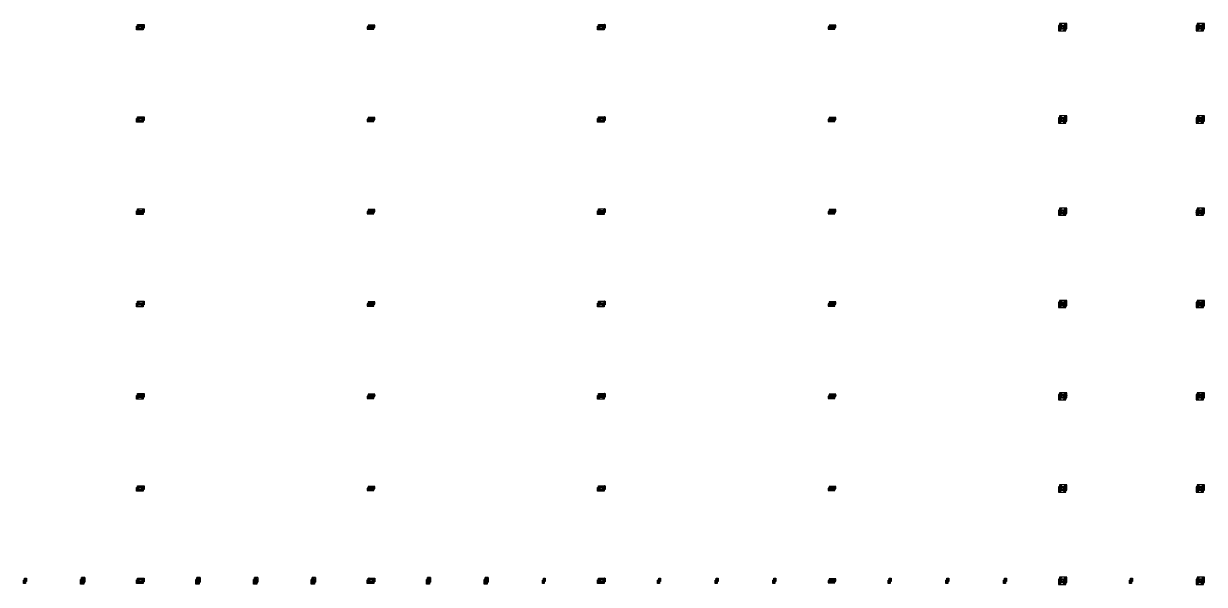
# Model space of a CAD drawing. Header units: feet. Extents: x -99009 to 3252343, y -11094690 to 9035152.
# Drawn here: x 3124311 to 3252343, y -3031960 to -2971187 of the extents above; entities that cross this region are included whole.
import ezdxf

# ---------------------------------------------------------------- set-up
doc = ezdxf.new("R2010")
doc.units = ezdxf.units.FT
doc.linetypes.add('CENTER', pattern=[2, 1.25, -0.25, 0.25, -0.25])
doc.layers.add('PEB COL', color=5, linetype='Continuous')

# ---------------------------------------------------------------- blocks, each defined once
blk = doc.blocks.new('24')
h = blk.add_hatch(color=7)
h.dxf.hatch_style = 1
edge = h.paths.add_edge_path()
edge.add_ellipse((0, 0), major_axis=(15, 0), ratio=1, start_angle=0, end_angle=360)
at = {"color": 1}
for p, q in [((-30, 0), (30, 0)), ((0, 30), (0, -30))]:
    blk.add_line(p, q, dxfattribs=at)
at = {"color": 7}
blk.add_circle((0, 0), 15, dxfattribs=at)
blk = doc.blocks.new('zw$CD60')
at = {"color": 1}
for p, rotation in [((-50, 50), 270), ((50, -50), 90.00000000000001)]:
    blk.add_blockref('24', p, dxfattribs=dict(at, rotation=rotation))
at = {"color": 1, "xscale": -1}
for p, rotation in [((50, 50), 89.99999999999982), ((-50, -50), 270)]:
    blk.add_blockref('24', p, dxfattribs=dict(at, rotation=rotation))
blk = doc.blocks.new('WEDFWEFWEFEWFWE')
at = {"color": 1}
blk.add_lwpolyline([(1053661, 482084), (1053661, 482804), (1053911, 482804), (1053911, 482084)], close=True, dxfattribs=at)
at = {"color": 3}
blk.add_lwpolyline([(1053661, 482184), (1053911, 482184), (1053911, 482194), (1053789, 482194), (1053789, 482694), (1053911, 482694), (1053911, 482704), (1053661, 482704), (1053661, 482694), (1053784, 482694), (1053784, 482194), (1053661, 482194)], close=True, dxfattribs=at)
at = {"color": 4}
for points in [[(1053784, 482704), (1053789, 482704), (1053789, 482804), (1053784, 482804)], [(1053784, 482184), (1053789, 482184), (1053789, 482084), (1053784, 482084)]]:
    blk.add_lwpolyline(points, close=True, dxfattribs=at)
at = {"color": 1, "rotation": 180}
blk.add_blockref('zw$CD60', (1053786, 482704), dxfattribs=at)
at = {"color": 1, "xscale": -1}
blk.add_blockref('zw$CD60', (1053786, 482184), dxfattribs=at)
blk = doc.blocks.new('FC1624E')
at = {"color": 1}
blk.add_lwpolyline([(1043586, 507084), (1043586, 507804), (1043986, 507804), (1043986, 507084)], close=True, dxfattribs=at)
at = {"color": 4}
for points in [[(1043649, 507704), (1043586, 507704), (1043586, 507694), (1043649, 507694)], [(1043649, 507184), (1043586, 507184), (1043586, 507194), (1043649, 507194)], [(1043784, 507704), (1043789, 507704), (1043789, 507804), (1043784, 507804)], [(1043784, 507184), (1043789, 507184), (1043789, 507084), (1043784, 507084)], [(1043924, 507704), (1043986, 507704), (1043986, 507694), (1043924, 507694)], [(1043924, 507184), (1043986, 507184), (1043986, 507194), (1043924, 507194)]]:
    blk.add_lwpolyline(points, close=True, dxfattribs=at)
at = {"color": 3}
blk.add_lwpolyline([(1043649, 507184), (1043924, 507184), (1043924, 507194), (1043789, 507194), (1043789, 507694), (1043924, 507694), (1043924, 507704), (1043649, 507704), (1043649, 507694), (1043784, 507694), (1043784, 507194), (1043649, 507194)], close=True, dxfattribs=at)
at = {"color": 1, "xscale": -1, "rotation": 180}
for p in [(1043686, 507704), (1043886, 507704)]:
    blk.add_blockref('zw$CD60', p, dxfattribs=at)
at = {"color": 1}
for p in [(1043686, 507184), (1043886, 507184)]:
    blk.add_blockref('zw$CD60', p, dxfattribs=at)
blk = doc.blocks.new('m30ab')
at = {"color": 7}
for p, q in [((-111, 75), (-39, 75)), ((-100, 101), (-49, 50)), ((-49, 101), (-100, 50)), ((-75, 111), (-75, 39)), ((39, 75), (111, 75)), ((50, 101), (101, 50)), ((101, 101), (50, 50)), ((75, 111), (75, 39)), ((-111, -75), (-39, -75)), ((-100, -49), (-49, -100)), ((-49, -49), (-100, -100)), ((-75, -39), (-75, -111)), ((39, -75), (111, -75)), ((50, -49), (101, -100)), ((101, -49), (50, -100)), ((75, -39), (75, -111))]:
    blk.add_line(p, q, dxfattribs=at)
for centre in [(-75, 75), (75, 75), (-75, -75), (75, -75)]:
    blk.add_circle(centre, 18, dxfattribs=at)
blk = doc.blocks.new('FC1630F')
at = {"color": 1}
blk.add_lwpolyline([(1043501, 657045), (1043501, 657843), (1044071, 657843), (1044071, 657045)], close=True, dxfattribs=at)
at = {"color": 4}
for points in [[(1043599, 657694), (1043501, 657694), (1043501, 657708), (1043599, 657708)], [(1043599, 657194), (1043501, 657194), (1043501, 657180), (1043599, 657180)], [(1043789, 657708), (1043789, 657843), (1043783, 657843), (1043783, 657708)], [(1043789, 657180), (1043789, 657045), (1043783, 657045), (1043783, 657180)], [(1043974, 657694), (1044071, 657694), (1044071, 657708), (1043974, 657708)], [(1043974, 657194), (1044071, 657194), (1044071, 657180), (1043974, 657180)]]:
    blk.add_lwpolyline(points, close=True, dxfattribs=at)
at = {"color": 3}
blk.add_lwpolyline([(1043599, 657180), (1043974, 657180), (1043974, 657194), (1043789, 657194), (1043789, 657694), (1043974, 657694), (1043974, 657708), (1043599, 657708), (1043599, 657694), (1043783, 657694), (1043783, 657194), (1043599, 657194)], close=True, dxfattribs=at)
at = {"color": 1}
for p, rotation in [((1043636, 657708), 270.0000000000001), ((1043937, 657179), 90.00000000000001)]:
    blk.add_blockref('m30ab', p, dxfattribs=dict(at, rotation=rotation))
at = {"color": 1, "xscale": -1}
for p, rotation in [((1043636, 657179), 270), ((1043937, 657708), 89.99999999999999)]:
    blk.add_blockref('m30ab', p, dxfattribs=dict(at, rotation=rotation))
blk = doc.blocks.new('zw$7752')
h = blk.add_hatch(color=256)
h.dxf.hatch_style = 1
h.paths.add_polyline_path([(26, 126), (13, 126, 0.4142136), (26, 113)])
h.paths.add_polyline_path([(26, 139), (26, 126), (39, 126, 0.4142136)])
h = blk.add_hatch(color=256)
h.dxf.hatch_style = 1
h.paths.add_polyline_path([(26, 26), (13, 26, 0.4142136), (26, 13)])
h.paths.add_polyline_path([(26, 39), (26, 26), (39, 26, 0.4142136)])
h = blk.add_hatch(color=256)
h.dxf.hatch_style = 1
h.paths.add_polyline_path([(126, 126), (113, 126, 0.4142136), (126, 113)])
h.paths.add_polyline_path([(126, 139), (126, 126), (139, 126, 0.4142136)])
h = blk.add_hatch(color=256)
h.dxf.hatch_style = 1
h.paths.add_polyline_path([(126, 26), (113, 26, 0.4142136), (126, 13)])
h.paths.add_polyline_path([(126, 39), (126, 26), (139, 26, 0.4142136)])
at = {"color": 7, "linetype": 'CENTER'}
for p, q in [((0, 126), (52, 126)), ((0, 26), (52, 26)), ((26, 152), (26, 100)), ((26, 52), (26, 0)), ((100, 126), (152, 126)), ((100, 26), (152, 26)), ((126, 152), (126, 100)), ((126, 52), (126, 0))]:
    blk.add_line(p, q, dxfattribs=at)
at = {"color": 7}
for centre in [(26, 126), (26, 26), (126, 126), (126, 26)]:
    blk.add_circle(centre, 13, dxfattribs=at)
for centre in [(26, 126), (26, 26), (126, 126), (126, 26)]:
    blk.add_circle(centre, 13)
blk = doc.blocks.new('BR420G')
at = {"color": 3}
blk.add_lwpolyline([(943611, 476294), (943961, 476294), (943961, 476094), (943611, 476094)], close=True, dxfattribs=at)
at = {"color": 1}
blk.add_lwpolyline([(943629, 476294), (943629, 476094), (943636, 476094), (943636, 476191), (943936, 476191), (943936, 476094), (943943, 476094), (943943, 476294), (943936, 476294), (943936, 476196), (943636, 476196), (943636, 476294)], close=True, dxfattribs=at)
blk.add_blockref('zw$7752', (943710, 476118))
blk = doc.blocks.new('FC1630K')
at = {"color": 1}
blk.add_lwpolyline([(1044071, 664472), (1044071, 665266), (1043501, 665266), (1043501, 664472)], close=True, dxfattribs=at)
at = {"color": 4}
for points in [[(1043636, 665119), (1043501, 665119), (1043501, 665131), (1043636, 665131)], [(1043636, 664619), (1043501, 664619), (1043501, 664607), (1043636, 664607)], [(1043789, 665131), (1043789, 665266), (1043783, 665266), (1043783, 665131)], [(1043789, 664607), (1043789, 664472), (1043783, 664472), (1043783, 664607)], [(1043936, 665119), (1044071, 665119), (1044071, 665131), (1043936, 665131)], [(1043936, 664619), (1044071, 664619), (1044071, 664607), (1043936, 664607)]]:
    blk.add_lwpolyline(points, close=True, dxfattribs=at)
at = {"color": 3}
blk.add_lwpolyline([(1043936, 664607), (1043636, 664607), (1043636, 664619), (1043783, 664619), (1043783, 665119), (1043636, 665119), (1043636, 665131), (1043936, 665131), (1043936, 665119), (1043789, 665119), (1043789, 664619), (1043936, 664619)], close=True, dxfattribs=at)
at = {"color": 1}
for p, rotation in [((1043636, 665131), 270), ((1043937, 664606), 90)]:
    blk.add_blockref('m30ab', p, dxfattribs=dict(at, rotation=rotation))
at = {"color": 1, "xscale": -1}
for p, rotation in [((1043636, 664606), 270), ((1043937, 665131), 90)]:
    blk.add_blockref('m30ab', p, dxfattribs=dict(at, rotation=rotation))
blk = doc.blocks.new('WEFWEDFEWFWEF')
at = {"color": 1}
blk.add_lwpolyline([(1053586, 582082), (1053586, 582806), (1053986, 582806), (1053986, 582082)], close=True, dxfattribs=at)
at = {"color": 4}
for points in [[(1053624, 582694), (1053586, 582694), (1053586, 582706), (1053624, 582706)], [(1053789, 582706), (1053783, 582706), (1053783, 582806), (1053789, 582806)], [(1053949, 582694), (1053986, 582694), (1053986, 582706), (1053949, 582706)], [(1053624, 582194), (1053586, 582194), (1053586, 582182), (1053624, 582182)], [(1053789, 582182), (1053783, 582182), (1053783, 582082), (1053789, 582082)], [(1053949, 582194), (1053986, 582194), (1053986, 582182), (1053949, 582182)]]:
    blk.add_lwpolyline(points, close=True, dxfattribs=at)
at = {"color": 3}
blk.add_lwpolyline([(1053624, 582182), (1053949, 582182), (1053949, 582194), (1053789, 582194), (1053789, 582694), (1053949, 582694), (1053949, 582706), (1053624, 582706), (1053624, 582694), (1053783, 582694), (1053783, 582194), (1053624, 582194)], close=True, dxfattribs=at)
at = {"color": 1, "xscale": -1, "rotation": 180}
for p in [(1053686, 582706), (1053886, 582706)]:
    blk.add_blockref('zw$CD60', p, dxfattribs=at)
at = {"color": 1}
for p in [(1053686, 582182), (1053886, 582182)]:
    blk.add_blockref('zw$CD60', p, dxfattribs=at)
blk = doc.blocks.new('FC1624E2')
at = {"color": 1}
blk.add_lwpolyline([(1053586, 557082), (1053586, 557806), (1053986, 557806), (1053986, 557082)], close=True, dxfattribs=at)
at = {"color": 4}
for points in [[(1053636, 557706), (1053586, 557706), (1053586, 557694), (1053636, 557694)], [(1053636, 557182), (1053586, 557182), (1053586, 557194), (1053636, 557194)], [(1053784, 557706), (1053789, 557706), (1053789, 557806), (1053784, 557806)], [(1053784, 557182), (1053789, 557182), (1053789, 557082), (1053784, 557082)], [(1053936, 557706), (1053986, 557706), (1053986, 557694), (1053936, 557694)], [(1053936, 557182), (1053986, 557182), (1053986, 557194), (1053936, 557194)]]:
    blk.add_lwpolyline(points, close=True, dxfattribs=at)
at = {"color": 3}
blk.add_lwpolyline([(1053636, 557182), (1053936, 557182), (1053936, 557194), (1053789, 557194), (1053789, 557694), (1053936, 557694), (1053936, 557706), (1053636, 557706), (1053636, 557694), (1053784, 557694), (1053784, 557194), (1053636, 557194)], close=True, dxfattribs=at)
at = {"color": 1, "xscale": -1, "rotation": 180}
for p in [(1053686, 557706), (1053886, 557706)]:
    blk.add_blockref('zw$CD60', p, dxfattribs=at)
at = {"color": 1}
for p in [(1053686, 557182), (1053886, 557182)]:
    blk.add_blockref('zw$CD60', p, dxfattribs=at)
blk = doc.blocks.new('PEB COL')
h = blk.add_hatch(color=256)
h.dxf.hatch_style = 1
h.paths.add_polyline_path([(143700, -125410), (143700, -125397, 0.4142136), (143687, -125410)])
h.paths.add_polyline_path([(143713, -125410), (143700, -125410), (143700, -125423, 0.4142136)])
h = blk.add_hatch(color=256)
h.dxf.hatch_style = 1
h.paths.add_polyline_path([(143800, -125410), (143800, -125397, 0.4142136), (143787, -125410)])
h.paths.add_polyline_path([(143813, -125410), (143800, -125410), (143800, -125423, 0.4142136)])
h = blk.add_hatch(color=256)
h.dxf.hatch_style = 1
h.paths.add_polyline_path([(156200, -125410), (156200, -125397, 0.4142136), (156187, -125410)])
h.paths.add_polyline_path([(156213, -125410), (156200, -125410), (156200, -125423, 0.4142136)])
h = blk.add_hatch(color=256)
h.dxf.hatch_style = 1
h.paths.add_polyline_path([(156300, -125410), (156300, -125397, 0.4142136), (156287, -125410)])
h.paths.add_polyline_path([(156313, -125410), (156300, -125410), (156300, -125423, 0.4142136)])
h = blk.add_hatch(color=256)
h.dxf.hatch_style = 1
h.paths.add_polyline_path([(162450, -125410), (162450, -125397, 0.4142136), (162437, -125410)])
h.paths.add_polyline_path([(162463, -125410), (162450, -125410), (162450, -125423, 0.4142136)])
h = blk.add_hatch(color=256)
h.dxf.hatch_style = 1
h.paths.add_polyline_path([(162550, -125410), (162550, -125397, 0.4142136), (162537, -125410)])
h.paths.add_polyline_path([(162563, -125410), (162550, -125410), (162550, -125423, 0.4142136)])
h = blk.add_hatch(color=256)
h.dxf.hatch_style = 1
h.paths.add_polyline_path([(168700, -125410), (168700, -125397, 0.4142136), (168687, -125410)])
h.paths.add_polyline_path([(168713, -125410), (168700, -125410), (168700, -125423, 0.4142136)])
h = blk.add_hatch(color=256)
h.dxf.hatch_style = 1
h.paths.add_polyline_path([(168800, -125410), (168800, -125397, 0.4142136), (168787, -125410)])
h.paths.add_polyline_path([(168813, -125410), (168800, -125410), (168800, -125423, 0.4142136)])
h = blk.add_hatch(color=256)
h.dxf.hatch_style = 1
h.paths.add_polyline_path([(181200, -125410), (181200, -125397, 0.4142136), (181187, -125410)])
h.paths.add_polyline_path([(181213, -125410), (181200, -125410), (181200, -125423, 0.4142136)])
h = blk.add_hatch(color=256)
h.dxf.hatch_style = 1
h.paths.add_polyline_path([(181300, -125410), (181300, -125397, 0.4142136), (181287, -125410)])
h.paths.add_polyline_path([(181313, -125410), (181300, -125410), (181300, -125423, 0.4142136)])
h = blk.add_hatch(color=256)
h.dxf.hatch_style = 1
h.paths.add_polyline_path([(187450, -125410), (187450, -125397, 0.4142136), (187437, -125410)])
h.paths.add_polyline_path([(187463, -125410), (187450, -125410), (187450, -125423, 0.4142136)])
h = blk.add_hatch(color=256)
h.dxf.hatch_style = 1
h.paths.add_polyline_path([(187550, -125410), (187550, -125397, 0.4142136), (187537, -125410)])
h.paths.add_polyline_path([(187563, -125410), (187550, -125410), (187550, -125423, 0.4142136)])
h = blk.add_hatch(color=256)
h.dxf.hatch_style = 1
h.paths.add_polyline_path([(143700, -125510), (143700, -125497, 0.4142136), (143687, -125510)])
h.paths.add_polyline_path([(143713, -125510), (143700, -125510), (143700, -125523, 0.4142136)])
h = blk.add_hatch(color=256)
h.dxf.hatch_style = 1
h.paths.add_polyline_path([(143700, -125610), (143700, -125597, 0.4142136), (143687, -125610)])
h.paths.add_polyline_path([(143713, -125610), (143700, -125610), (143700, -125623, 0.4142136)])
h = blk.add_hatch(color=256)
h.dxf.hatch_style = 1
h.paths.add_polyline_path([(143800, -125510), (143800, -125497, 0.4142136), (143787, -125510)])
h.paths.add_polyline_path([(143813, -125510), (143800, -125510), (143800, -125523, 0.4142136)])
h = blk.add_hatch(color=256)
h.dxf.hatch_style = 1
h.paths.add_polyline_path([(143800, -125610), (143800, -125597, 0.4142136), (143787, -125610)])
h.paths.add_polyline_path([(143813, -125610), (143800, -125610), (143800, -125623, 0.4142136)])
h = blk.add_hatch(color=256)
h.dxf.hatch_style = 1
h.paths.add_polyline_path([(156200, -125510), (156200, -125497, 0.4142136), (156187, -125510)])
h.paths.add_polyline_path([(156213, -125510), (156200, -125510), (156200, -125523, 0.4142136)])
h = blk.add_hatch(color=256)
h.dxf.hatch_style = 1
h.paths.add_polyline_path([(156200, -125610), (156200, -125597, 0.4142136), (156187, -125610)])
h.paths.add_polyline_path([(156213, -125610), (156200, -125610), (156200, -125623, 0.4142136)])
h = blk.add_hatch(color=256)
h.dxf.hatch_style = 1
h.paths.add_polyline_path([(156300, -125510), (156300, -125497, 0.4142136), (156287, -125510)])
h.paths.add_polyline_path([(156313, -125510), (156300, -125510), (156300, -125523, 0.4142136)])
h = blk.add_hatch(color=256)
h.dxf.hatch_style = 1
h.paths.add_polyline_path([(156300, -125610), (156300, -125597, 0.4142136), (156287, -125610)])
h.paths.add_polyline_path([(156313, -125610), (156300, -125610), (156300, -125623, 0.4142136)])
h = blk.add_hatch(color=256)
h.dxf.hatch_style = 1
h.paths.add_polyline_path([(162450, -125510), (162450, -125497, 0.4142136), (162437, -125510)])
h.paths.add_polyline_path([(162463, -125510), (162450, -125510), (162450, -125523, 0.4142136)])
h = blk.add_hatch(color=256)
h.dxf.hatch_style = 1
h.paths.add_polyline_path([(162450, -125610), (162450, -125597, 0.4142136), (162437, -125610)])
h.paths.add_polyline_path([(162463, -125610), (162450, -125610), (162450, -125623, 0.4142136)])
h = blk.add_hatch(color=256)
h.dxf.hatch_style = 1
h.paths.add_polyline_path([(162550, -125510), (162550, -125497, 0.4142136), (162537, -125510)])
h.paths.add_polyline_path([(162563, -125510), (162550, -125510), (162550, -125523, 0.4142136)])
h = blk.add_hatch(color=256)
h.dxf.hatch_style = 1
h.paths.add_polyline_path([(162550, -125610), (162550, -125597, 0.4142136), (162537, -125610)])
h.paths.add_polyline_path([(162563, -125610), (162550, -125610), (162550, -125623, 0.4142136)])
h = blk.add_hatch(color=256)
h.dxf.hatch_style = 1
h.paths.add_polyline_path([(168700, -125510), (168700, -125497, 0.4142136), (168687, -125510)])
h.paths.add_polyline_path([(168713, -125510), (168700, -125510), (168700, -125523, 0.4142136)])
h = blk.add_hatch(color=256)
h.dxf.hatch_style = 1
h.paths.add_polyline_path([(168700, -125610), (168700, -125597, 0.4142136), (168687, -125610)])
h.paths.add_polyline_path([(168713, -125610), (168700, -125610), (168700, -125623, 0.4142136)])
h = blk.add_hatch(color=256)
h.dxf.hatch_style = 1
h.paths.add_polyline_path([(168800, -125510), (168800, -125497, 0.4142136), (168787, -125510)])
h.paths.add_polyline_path([(168813, -125510), (168800, -125510), (168800, -125523, 0.4142136)])
h = blk.add_hatch(color=256)
h.dxf.hatch_style = 1
h.paths.add_polyline_path([(168800, -125610), (168800, -125597, 0.4142136), (168787, -125610)])
h.paths.add_polyline_path([(168813, -125610), (168800, -125610), (168800, -125623, 0.4142136)])
h = blk.add_hatch(color=256)
h.dxf.hatch_style = 1
h.paths.add_polyline_path([(181200, -125510), (181200, -125497, 0.4142136), (181187, -125510)])
h.paths.add_polyline_path([(181213, -125510), (181200, -125510), (181200, -125523, 0.4142136)])
h = blk.add_hatch(color=256)
h.dxf.hatch_style = 1
h.paths.add_polyline_path([(181200, -125610), (181200, -125597, 0.4142136), (181187, -125610)])
h.paths.add_polyline_path([(181213, -125610), (181200, -125610), (181200, -125623, 0.4142136)])
h = blk.add_hatch(color=256)
h.dxf.hatch_style = 1
h.paths.add_polyline_path([(181300, -125510), (181300, -125497, 0.4142136), (181287, -125510)])
h.paths.add_polyline_path([(181313, -125510), (181300, -125510), (181300, -125523, 0.4142136)])
h = blk.add_hatch(color=256)
h.dxf.hatch_style = 1
h.paths.add_polyline_path([(181300, -125610), (181300, -125597, 0.4142136), (181287, -125610)])
h.paths.add_polyline_path([(181313, -125610), (181300, -125610), (181300, -125623, 0.4142136)])
h = blk.add_hatch(color=256)
h.dxf.hatch_style = 1
h.paths.add_polyline_path([(187450, -125510), (187450, -125497, 0.4142136), (187437, -125510)])
h.paths.add_polyline_path([(187463, -125510), (187450, -125510), (187450, -125523, 0.4142136)])
h = blk.add_hatch(color=256)
h.dxf.hatch_style = 1
h.paths.add_polyline_path([(187450, -125610), (187450, -125597, 0.4142136), (187437, -125610)])
h.paths.add_polyline_path([(187463, -125610), (187450, -125610), (187450, -125623, 0.4142136)])
h = blk.add_hatch(color=256)
h.dxf.hatch_style = 1
h.paths.add_polyline_path([(187550, -125510), (187550, -125497, 0.4142136), (187537, -125510)])
h.paths.add_polyline_path([(187563, -125510), (187550, -125510), (187550, -125523, 0.4142136)])
h = blk.add_hatch(color=256)
h.dxf.hatch_style = 1
h.paths.add_polyline_path([(187550, -125610), (187550, -125597, 0.4142136), (187537, -125610)])
h.paths.add_polyline_path([(187563, -125610), (187550, -125610), (187550, -125623, 0.4142136)])
at = {"color": 7, "linetype": 'CENTER', "lineweight": 5}
for p, q in [((143726, -125410), (143674, -125410)), ((143700, -125384), (143700, -125436)), ((143826, -125410), (143774, -125410)), ((143800, -125384), (143800, -125436)), ((156226, -125410), (156174, -125410)), ((156200, -125384), (156200, -125436)), ((156326, -125410), (156274, -125410)), ((156300, -125384), (156300, -125436)), ((162476, -125410), (162424, -125410)), ((162450, -125384), (162450, -125436)), ((162576, -125410), (162524, -125410)), ((162550, -125384), (162550, -125436)), ((168726, -125410), (168674, -125410)), ((168700, -125384), (168700, -125436)), ((168826, -125410), (168774, -125410)), ((168800, -125384), (168800, -125436)), ((181226, -125410), (181174, -125410)), ((181200, -125384), (181200, -125436)), ((181326, -125410), (181274, -125410)), ((181300, -125384), (181300, -125436)), ((187476, -125410), (187424, -125410)), ((187450, -125384), (187450, -125436)), ((187576, -125410), (187524, -125410)), ((187550, -125384), (187550, -125436)), ((143726, -125510), (143674, -125510)), ((143726, -125610), (143674, -125610)), ((143700, -125484), (143700, -125536)), ((143700, -125584), (143700, -125636)), ((143826, -125510), (143774, -125510)), ((143826, -125610), (143774, -125610)), ((143800, -125484), (143800, -125536)), ((143800, -125584), (143800, -125636)), ((156226, -125510), (156174, -125510)), ((156226, -125610), (156174, -125610)), ((156200, -125484), (156200, -125536)), ((156200, -125584), (156200, -125636)), ((156326, -125510), (156274, -125510)), ((156326, -125610), (156274, -125610)), ((156300, -125484), (156300, -125536)), ((156300, -125584), (156300, -125636)), ((162476, -125510), (162424, -125510)), ((162476, -125610), (162424, -125610)), ((162450, -125484), (162450, -125536)), ((162450, -125584), (162450, -125636)), ((162576, -125510), (162524, -125510)), ((162576, -125610), (162524, -125610)), ((162550, -125484), (162550, -125536)), ((162550, -125584), (162550, -125636)), ((168726, -125510), (168674, -125510)), ((168726, -125610), (168674, -125610)), ((168700, -125484), (168700, -125536)), ((168700, -125584), (168700, -125636)), ((168826, -125510), (168774, -125510)), ((168826, -125610), (168774, -125610)), ((168800, -125484), (168800, -125536)), ((168800, -125584), (168800, -125636)), ((181226, -125510), (181174, -125510)), ((181226, -125610), (181174, -125610)), ((181200, -125484), (181200, -125536)), ((181200, -125584), (181200, -125636)), ((181326, -125510), (181274, -125510)), ((181326, -125610), (181274, -125610)), ((181300, -125484), (181300, -125536)), ((181300, -125584), (181300, -125636)), ((187476, -125510), (187424, -125510)), ((187476, -125610), (187424, -125610)), ((187450, -125484), (187450, -125536)), ((187450, -125584), (187450, -125636)), ((187576, -125510), (187524, -125510)), ((187576, -125610), (187524, -125610)), ((187550, -125484), (187550, -125536)), ((187550, -125584), (187550, -125636))]:
    blk.add_line(p, q, dxfattribs=at)
at = {"color": 3}
for points in [[(143925, -125255), (143925, -125765), (143575, -125765), (143575, -125255)], [(156425, -125255), (156425, -125765), (156075, -125765), (156075, -125255)], [(162675, -125255), (162675, -125765), (162325, -125765), (162325, -125255)], [(168925, -125255), (168925, -125765), (168575, -125765), (168575, -125255)], [(181425, -125255), (181425, -125765), (181075, -125765), (181075, -125255)], [(187675, -125255), (187675, -125765), (187325, -125765), (187325, -125255)], [(257525, -125335), (257525, -125685), (257325, -125685), (257325, -125335)]]:
    blk.add_lwpolyline(points, close=True, dxfattribs=at)
at = {"color": 1}
for points in [[(143925, -125270), (143575, -125270), (143575, -125285), (143746, -125285), (143746, -125735), (143575, -125735), (143575, -125750), (143925, -125750), (143925, -125735), (143754, -125735), (143754, -125285), (143925, -125285)], [(156425, -125270), (156075, -125270), (156075, -125285), (156246, -125285), (156246, -125735), (156075, -125735), (156075, -125750), (156425, -125750), (156425, -125735), (156254, -125735), (156254, -125285), (156425, -125285)], [(162675, -125270), (162325, -125270), (162325, -125285), (162496, -125285), (162496, -125735), (162325, -125735), (162325, -125750), (162675, -125750), (162675, -125735), (162504, -125735), (162504, -125285), (162675, -125285)], [(168925, -125270), (168575, -125270), (168575, -125285), (168746, -125285), (168746, -125735), (168575, -125735), (168575, -125750), (168925, -125750), (168925, -125735), (168754, -125735), (168754, -125285), (168925, -125285)], [(181425, -125270), (181075, -125270), (181075, -125285), (181246, -125285), (181246, -125735), (181075, -125735), (181075, -125750), (181425, -125750), (181425, -125735), (181254, -125735), (181254, -125285), (181425, -125285)], [(187675, -125270), (187325, -125270), (187325, -125285), (187496, -125285), (187496, -125735), (187325, -125735), (187325, -125750), (187675, -125750), (187675, -125735), (187504, -125735), (187504, -125285), (187675, -125285)], [(257325, -125667), (257525, -125667), (257525, -125660), (257428, -125660), (257428, -125360), (257525, -125360), (257525, -125353), (257325, -125353), (257325, -125360), (257423, -125360), (257423, -125660), (257325, -125660)]]:
    blk.add_lwpolyline(points, close=True, dxfattribs=at)
at = {"color": 7}
for centre in [(143700, -125410), (143800, -125410), (156200, -125410), (156300, -125410), (162450, -125410), (162550, -125410), (168700, -125410), (168800, -125410), (181200, -125410), (181300, -125410), (187450, -125410), (187550, -125410), (143700, -125510), (143700, -125610), (143800, -125510), (143800, -125610), (156200, -125510), (156200, -125610), (156300, -125510), (156300, -125610), (162450, -125510), (162450, -125610), (162550, -125510), (162550, -125610), (168700, -125510), (168700, -125610), (168800, -125510), (168800, -125610), (181200, -125510), (181200, -125610), (181300, -125510), (181300, -125610), (187450, -125510), (187450, -125610), (187550, -125510), (187550, -125610)]:
    blk.add_circle(centre, 13, dxfattribs=at)
for centre in [(143700, -125410), (143800, -125410), (156200, -125410), (156300, -125410), (162450, -125410), (162550, -125410), (168700, -125410), (168800, -125410), (181200, -125410), (181300, -125410), (187450, -125410), (187550, -125410), (143700, -125510), (143700, -125610), (143800, -125510), (143800, -125610), (156200, -125510), (156200, -125610), (156300, -125510), (156300, -125610), (162450, -125510), (162450, -125610), (162550, -125510), (162550, -125610), (168700, -125510), (168700, -125610), (168800, -125510), (168800, -125610), (181200, -125510), (181200, -125610), (181300, -125510), (181300, -125610), (187450, -125510), (187450, -125610), (187550, -125510), (187550, -125610)]:
    blk.add_circle(centre, 13)
at = {"xscale": -1, "rotation": 270}
for name, p in [('FC1630F', (-407444, -1109296)), ('WEDFWEFWEFEWFWE', (-307444, -1119296)), ('WEDFWEFWEFEWFWE', (-257444, -1119296)), ('WEDFWEFWEFEWFWE', (-307444, -1129296)), ('WEDFWEFWEFEWFWE', (-257444, -1129296)), ('FC1630F', (-407444, -1119296)), ('WEDFWEFWEFEWFWE', (-307444, -1139296)), ('WEDFWEFWEFEWFWE', (-257444, -1139296)), ('FC1630F', (-407444, -1129296)), ('WEDFWEFWEFEWFWE', (-307444, -1149296)), ('WEDFWEFWEFEWFWE', (-257444, -1149296)), ('FC1630F', (-407444, -1139296)), ('WEDFWEFWEFEWFWE', (-307444, -1159296)), ('WEDFWEFWEFEWFWE', (-257444, -1159296)), ('FC1630F', (-407444, -1149296)), ('FC1630F', (-407444, -1159296)), ('WEDFWEFWEFEWFWE', (-307444, -1169296)), ('WEDFWEFWEFEWFWE', (-257444, -1169296)), ('WEDFWEFWEFEWFWE', (-257444, -1179296)), ('FC1630F', (-407444, -1169296))]:
    blk.add_blockref(name, p, dxfattribs=at)
at = {"rotation": 270}
for name, p in [('FC1630K', (-399944, 978276)), ('FC1624E', (-357444, 978276)), ('FC1624E', (-307444, 978276)), ('FC1624E', (-357444, 968276)), ('FC1624E', (-307444, 968276)), ('FC1630K', (-399944, 968276)), ('FC1624E', (-357444, 958276)), ('FC1624E', (-307444, 958276)), ('FC1630K', (-399944, 958276)), ('FC1624E', (-357444, 948276)), ('FC1624E', (-307444, 948276)), ('FC1630K', (-399944, 948276)), ('FC1624E', (-357444, 938276)), ('FC1624E', (-307444, 938276)), ('FC1630K', (-399944, 938276)), ('FC1630K', (-399944, 928276)), ('FC1624E', (-357444, 928276)), ('FC1624E', (-307444, 928276)), ('BR420G', (-338694, 818276)), ('FC1624E2', (-407444, 928276)), ('WEFWEDFEWFWEF', (-407444, 928276)), ('BR420G', (-282444, 818276)), ('FC1624E', (-307444, 918276)), ('BR420G', (-269944, 818276)), ('BR420G', (-263694, 818276)), ('BR420G', (-257444, 818276)), ('BR420G', (-244944, 818276)), ('BR420G', (-238694, 818276)), ('BR420G', (-232444, 818276)), ('zw$7752', (257349, -125434)), ('FC1630K', (-399944, 918276))]:
    blk.add_blockref(name, p, dxfattribs=at)

msp = doc.modelspace()

# ---------------------------------------------------------------- block references
at = {"layer": 'PEB COL'}
for p in [(2986910.91166, -2906164.69711), (2987020.91166, -2905962.19711)]:
    msp.add_blockref('PEB COL', p, dxfattribs=at)

doc.saveas('drawing.dxf')
